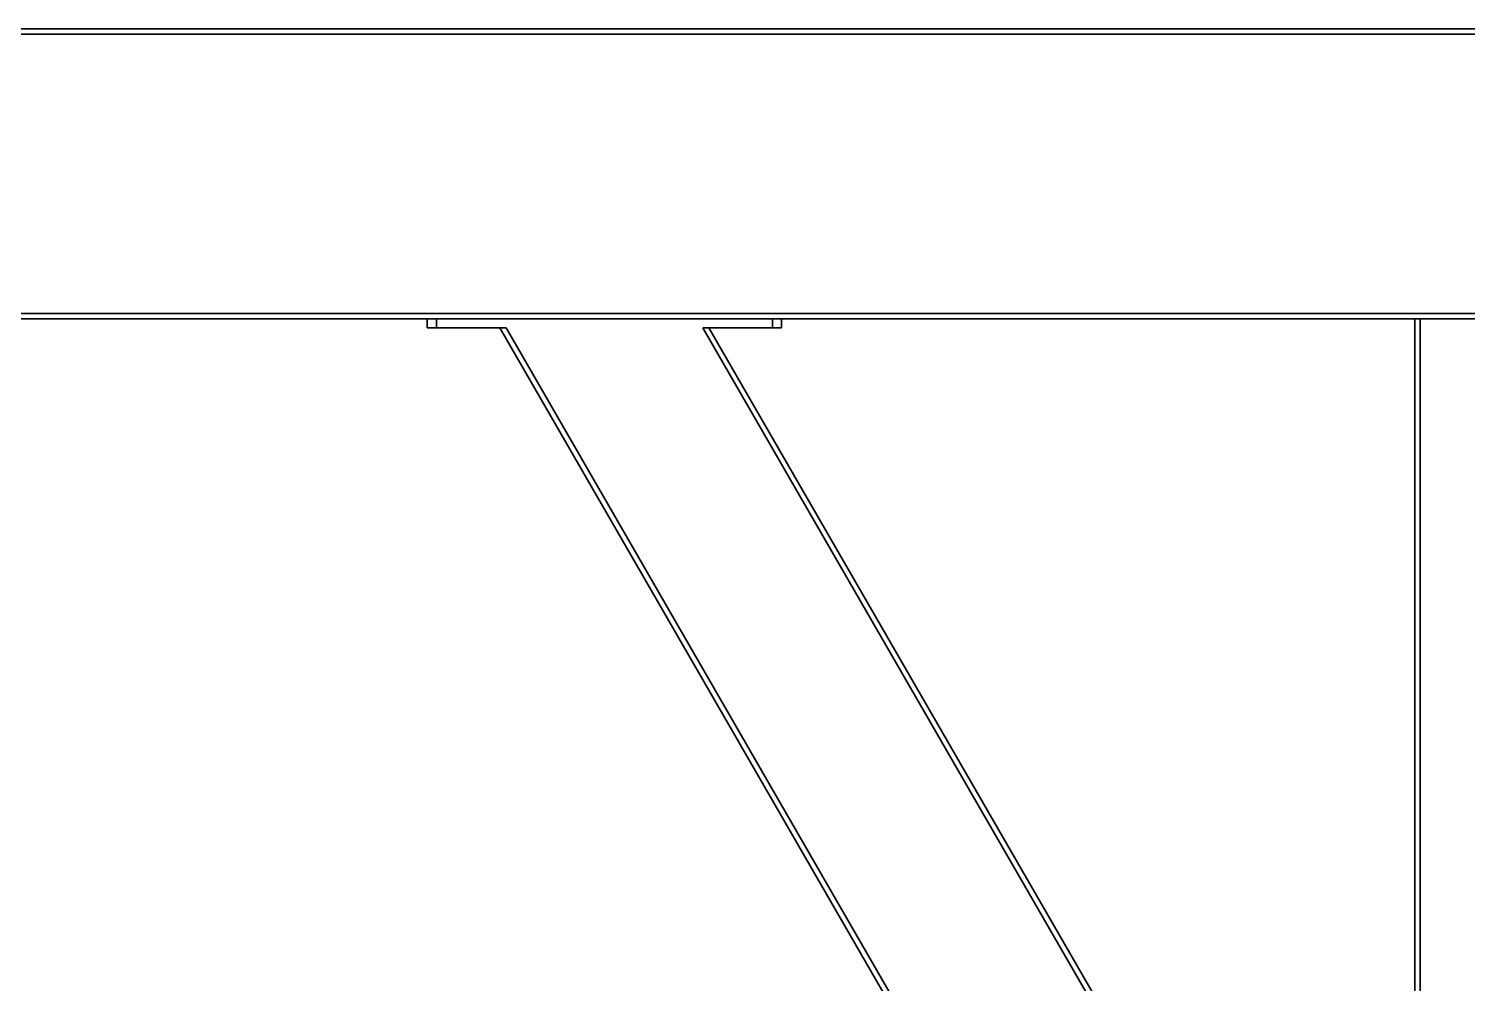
# Model space of a CAD drawing. Header units: millimetres. Extents: x 32496 to 166256, y 3504 to 23939.
# Drawn here: x 75297 to 76091, y 14453 to 14979 of the extents above; entities that cross this region are included whole.
import ezdxf

# ---------------------------------------------------------------- set-up
doc = ezdxf.new("R2010")
doc.units = ezdxf.units.MM
doc.layers.get('0').update_dxf_attribs({"lineweight": 35})

# ---------------------------------------------------------------- blocks, each defined once
blk = doc.blocks.new('8-1250')
at = {"linetype": 'Continuous'}
for p, q in [((4052.87, -31995.29), (-7907.13, -31995.29)), ((4052.87, -31992.29), (-7783.13, -31992.29)), ((4052.87, -32149.29), (-7907.13, -32149.29)), ((4052.87, -32152.29), (-7907.13, -32152.29)), ((2470.87, -32152.29), (2470.87, -32157.29)), ((2471.31, -32152.29), (2665.9, -32152.29)), ((2475.87, -32152.29), (2475.87, -32157.29)), ((2661.34, -32152.29), (2661.34, -32157.29)), ((2666.34, -32152.29), (2666.34, -32157.29)), ((3115.87, -32152.29), (3015.87, -32152.29)), ((3015.87, -32152.29), (3015.87, -32783.31)), ((3018.87, -32152.29), (3018.87, -34671.29)), ((2470.87, -32157.29), (2514.34, -32157.29)), ((3010.87, -33023.31), (2510.87, -32157.29)), ((3010.87, -33017.31), (2514.34, -32157.29)), ((2622.88, -32157.29), (2666.34, -32157.29)), ((3010.87, -32829.31), (2622.88, -32157.29)), ((3010.87, -32823.31), (2626.34, -32157.29))]:
    blk.add_line(p, q, dxfattribs=at)

msp = doc.modelspace()

# ---------------------------------------------------------------- block references
at = {"color": 6}
msp.add_blockref('8-1250', (73046.131, 46971.457), dxfattribs=at)

doc.saveas('drawing.dxf')
